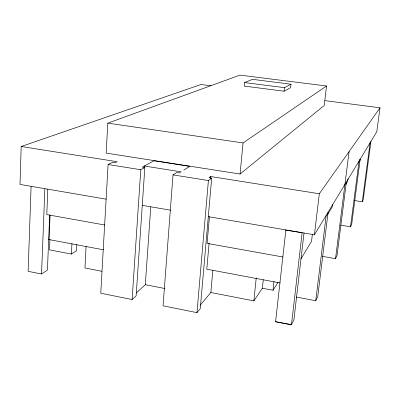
<?xml version="1.0" encoding="UTF-8"?>
<svg xmlns="http://www.w3.org/2000/svg" width="400" height="400" viewBox="0 0 400 400"><rect width="100%" height="100%" fill="white"/><g stroke="black" fill="none" stroke-linecap="round" stroke-linejoin="round"><path stroke-width="0.6" d="M210.905 85.795L200.995 84.505L21.195 146.505L20 184.415L106.25 199.18M31.085 186.43L28.13 271.325L41.55 274.005L47.43 270.085L49.67 214.9M41.55 274.005L44.865 188.78M47.8 189.255L46.79 214.6L104.765 225.01M48.655 239.845L49.08 239.59L50.07 215.295M49.915 239.31L49.485 249.875L71.445 254.07L76.515 250.69L76.815 244.55M71.445 254.07L71.945 243.505M86.08 246.325L84.96 267.99L102.045 271.315M107.83 123.125L106.145 153.105L240.07 174.035L324.235 105.475L326.53 85.995L239.97 75.12L107.83 123.125L243.045 142.935L326.53 85.995M21.195 146.505L117.15 161.71L114.99 162.76L112.525 162.37L108.09 164.505L100.755 293.22L132.12 299.555L136.14 295.82L144.835 167.505L142.325 167.11L154.01 160.78L189.705 166.36L183.77 170.125M132.12 299.555L140.77 169.73L144.835 167.505M144.21 167.89L144.335 166.02L181.065 171.84L179.27 172.98L176.705 172.57L173.015 174.885L163.045 305.8L196.965 312.645L200.255 308.67L211.68 178.13L209.065 177.715L210.685 176.535L319.325 193.755L380 107.795L324.875 100.625M136.4 292.875L145.3 284.68L150.77 206.855M196.965 312.645L208.41 180.545L211.68 178.13M210.525 178.38L210.685 176.535M209.43 216.79L207.095 243.385L283.07 257.03M209.105 243.11L206.795 269.19L280.21 282.97M200.13 305.32L210.85 292.505L212.845 270.39M244.54 82.56L244.21 86.08L284.085 91.215L290.635 87.635L291.005 84.21L252.485 79.34L244.54 82.56L284.465 87.66L291.005 84.21M240.07 174.035L243.045 142.935M210.85 292.505L253.855 300.88L256.235 277.905M253.855 300.88L262.37 288.225L263.27 279.69M284.085 91.215L284.465 87.66M262.37 288.225L273.025 290.25L273.96 281.695M304.03 232.88L293.905 319.855L291.345 324.88L275.575 321.73L285.875 229.925M312.35 234.5L311.54 241.295L301.01 258.82M208.435 216.67L314.415 234.81L319.325 193.755M296.24 297.02L315.74 300.745L326.185 215.365M328.11 212.185L317.765 296.44L315.74 300.745M332.46 204.53L332.15 207.005L327.325 215.035M322.315 256.33L335.525 258.67L349.1 151.575M346.365 182.03L337.035 255.46L335.525 258.67M348.025 178.675L347.715 181.11L345.85 184.215M340.7 225.15L350.52 226.785L359.065 161.05M359.885 160.865L360.13 159.015M360.16 159.24L351.685 224.305L350.52 226.785M354.39 200.54L362.275 201.795L370.08 142.845M370.95 141.41L363.2 199.815L362.275 201.795M380 107.795L376.785 131.77L314.415 234.81M273.025 290.25L277.99 282.39M285.735 230.115L302.125 232.705L291.475 324.615L275.575 321.73M108.09 164.505L140.77 169.73M173.015 174.885L208.41 180.545M142.3 205.35L170.58 210.19M49.08 239.59L103.495 249.805M145.3 284.68L164.9 288.53"/></g></svg>
